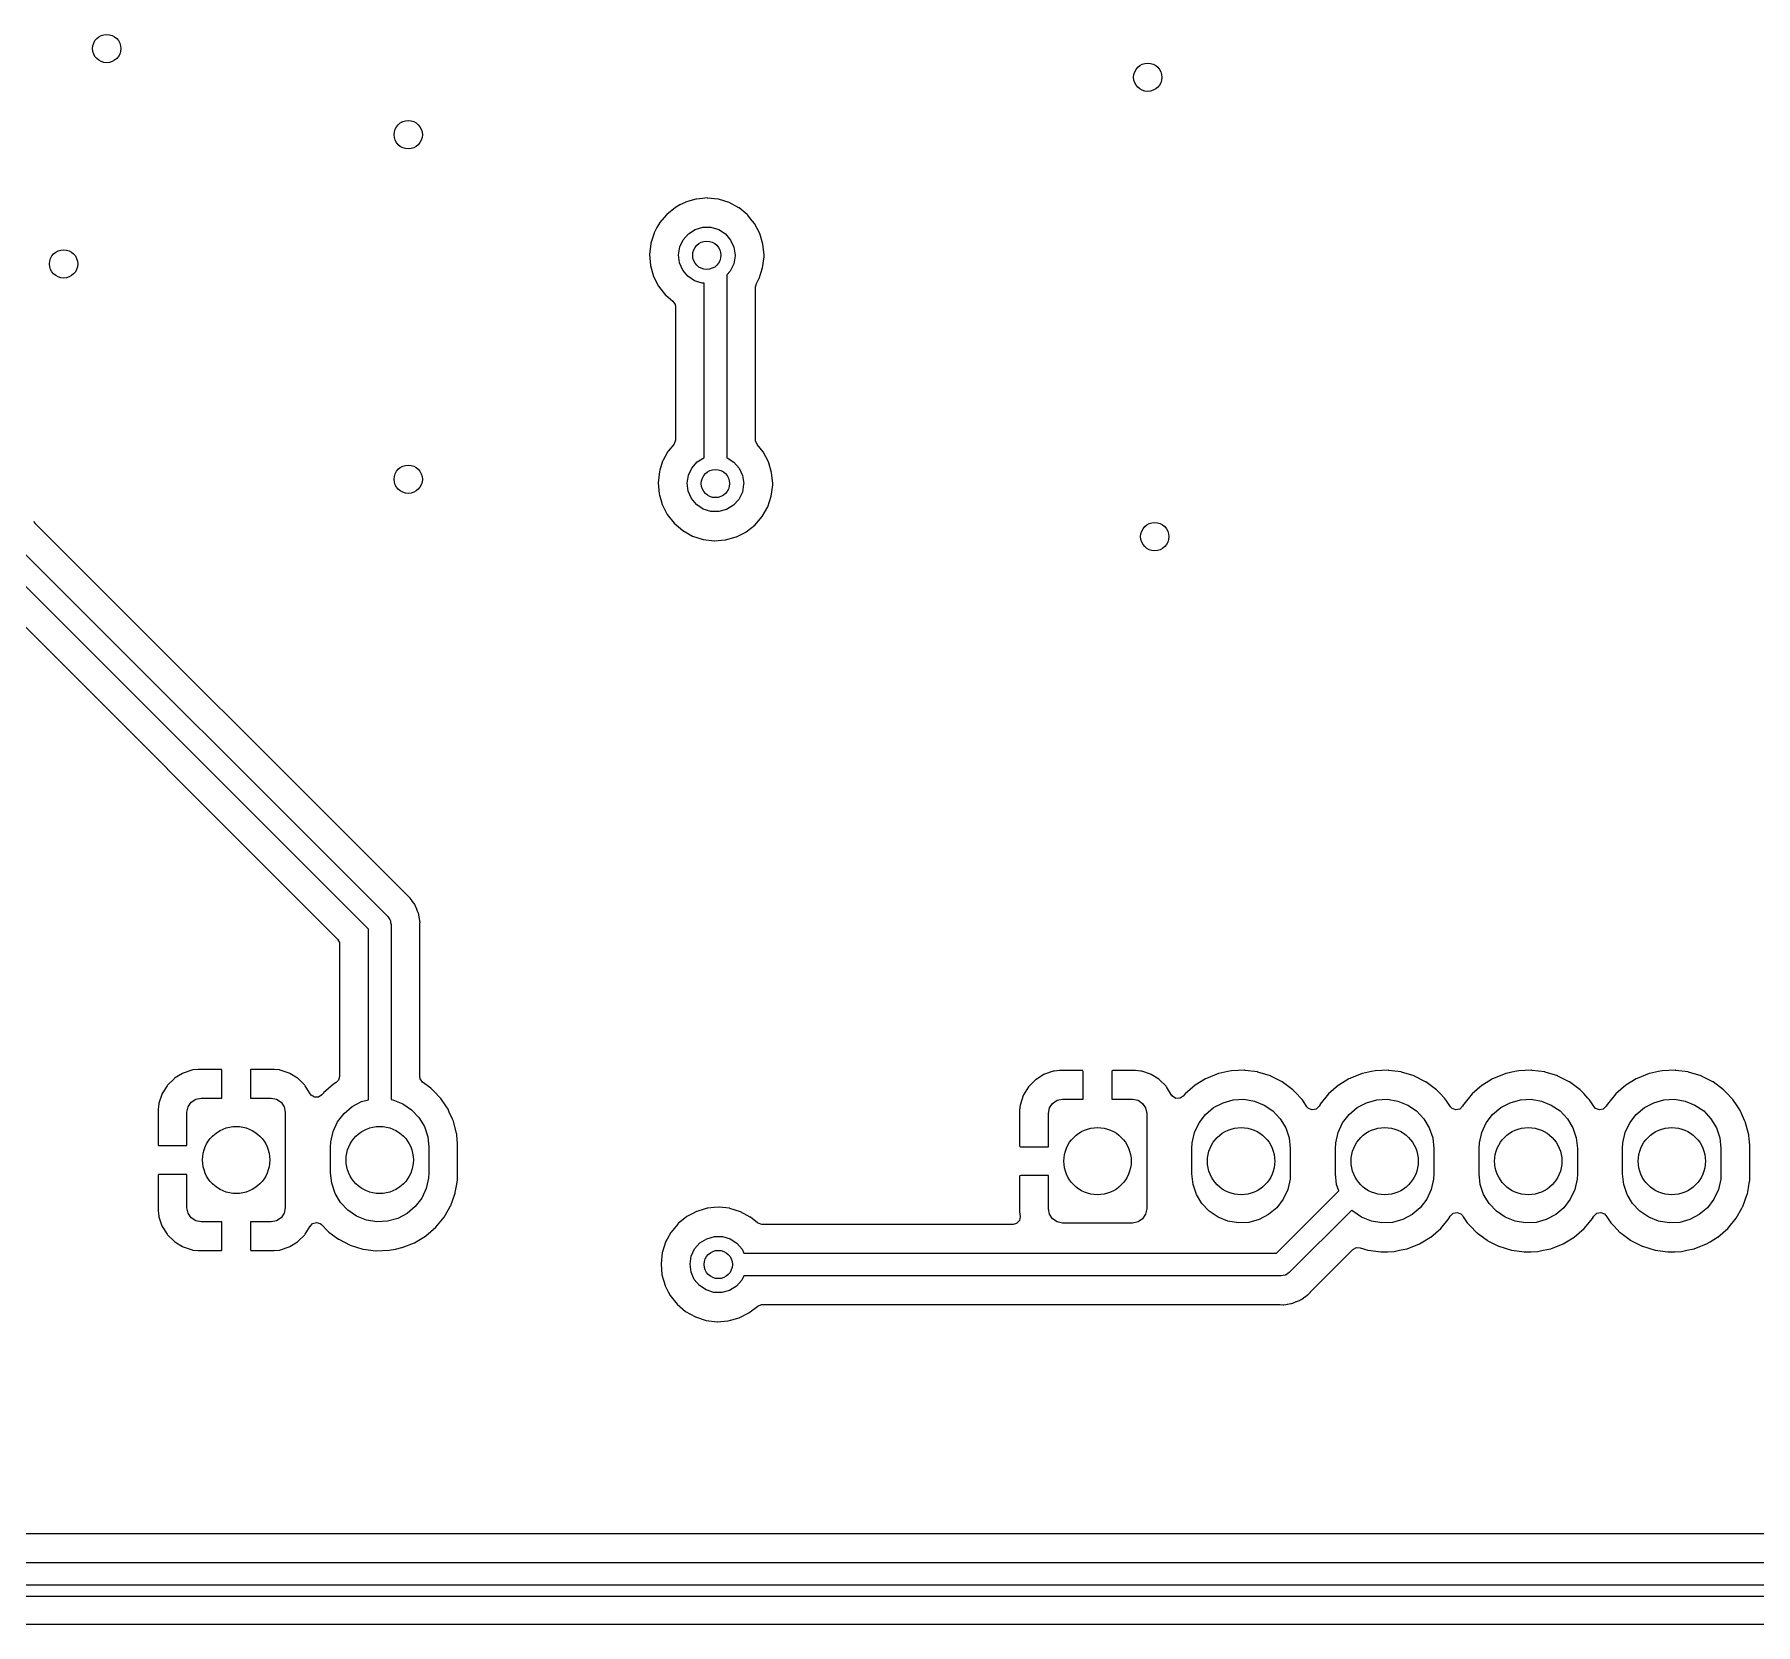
# Model space of a CAD drawing. Extents: x 63 to 234, y -148 to -41.
# Drawn here: x 122.67 to 153.12, y -148.03 to -119.89 of the extents above; entities that cross this region are included whole.
import ezdxf

# ---------------------------------------------------------------- set-up
doc = ezdxf.new("R2010")
doc.units = 0
doc.layers.add('BLACK', color=7, linetype='CONTINUOUS')

msp = doc.modelspace()

# ---------------------------------------------------------------- linework, layer by layer
at = {"layer": 'BLACK', "linetype": 'CONTINUOUS'}
for p, q in [((134.014, -122.952), (133.86, -123.076)), ((134.093, -122.91), (134.014, -122.952)), ((134.184, -122.863), (134.093, -122.91)), ((134.19, -122.86), (134.184, -122.863)), ((134.184, -122.863), (134.184, -122.863)), ((134.268, -122.837), (134.19, -122.86)), ((134.373, -122.806), (134.268, -122.837)), ((134.379, -122.804), (134.373, -122.806)), ((134.373, -122.806), (134.373, -122.806)), ((134.385, -122.804), (134.379, -122.804)), ((134.494, -122.794), (134.385, -122.804)), ((134.385, -122.804), (134.385, -122.804)), ((134.576, -122.786), (134.494, -122.794)), ((134.582, -122.787), (134.576, -122.786)), ((134.767, -122.806), (134.582, -122.787)), ((134.582, -122.787), (134.582, -122.787)), ((134.773, -122.807), (134.767, -122.806)), ((134.767, -122.806), (134.767, -122.806)), ((134.962, -122.865), (134.773, -122.807)), ((135.136, -122.959), (134.962, -122.865)), ((135.141, -122.963), (135.136, -122.959)), ((135.282, -123.08), (135.141, -122.963)), ((135.141, -122.963), (135.141, -122.963)), ((133.687, -123.31), (133.638, -123.4)), ((133.73, -123.232), (133.687, -123.31)), ((133.733, -123.227), (133.73, -123.232)), ((133.73, -123.232), (133.73, -123.232)), ((133.86, -123.076), (133.733, -123.227)), ((134.365, -123.343), (134.501, -123.304)), ((134.501, -123.304), (134.643, -123.305)), ((134.643, -123.305), (134.779, -123.346)), ((135.288, -123.086), (135.282, -123.08)), ((135.292, -123.09), (135.288, -123.086)), ((135.343, -123.153), (135.292, -123.09)), ((135.292, -123.09), (135.292, -123.09)), ((135.413, -123.239), (135.343, -123.153)), ((135.506, -123.413), (135.413, -123.239)), ((133.578, -123.589), (133.556, -123.785)), ((133.58, -123.583), (133.578, -123.589)), ((133.636, -123.406), (133.58, -123.583)), ((133.638, -123.4), (133.636, -123.406)), ((133.636, -123.406), (133.636, -123.406)), ((134.091, -123.653), (134.151, -123.525)), ((134.151, -123.525), (134.245, -123.419)), ((134.245, -123.419), (134.365, -123.343)), ((134.779, -123.346), (134.898, -123.423)), ((134.898, -123.423), (134.99, -123.53)), ((134.99, -123.53), (135.049, -123.659)), ((135.563, -123.603), (135.506, -123.413)), ((135.583, -123.8), (135.563, -123.603)), ((133.556, -123.785), (133.572, -123.983)), ((134.069, -123.793), (134.091, -123.653)), ((134.088, -123.934), (134.069, -123.793)), ((134.145, -124.064), (134.088, -123.934)), ((135.069, -123.812), (135.046, -123.952)), ((135.049, -123.659), (135.069, -123.8)), ((135.069, -123.8), (135.069, -123.812)), ((135.557, -124.024), (135.582, -123.828)), ((135.582, -123.828), (135.583, -123.8)), ((133.572, -123.983), (133.627, -124.173)), ((133.627, -124.173), (133.717, -124.349)), ((134.236, -124.172), (134.145, -124.064)), ((134.354, -124.251), (134.236, -124.172)), ((134.984, -124.079), (134.922, -124.148)), ((134.922, -124.148), (134.922, -127.381)), ((135.046, -123.952), (134.984, -124.079)), ((135.447, -124.297), (135.492, -124.217)), ((135.492, -124.217), (135.495, -124.212)), ((135.495, -124.212), (135.557, -124.024)), ((133.717, -124.349), (133.84, -124.504)), ((133.84, -124.504), (133.845, -124.508)), ((133.845, -124.508), (133.845, -124.508)), ((133.845, -124.508), (133.969, -124.613)), ((134.489, -124.293), (134.354, -124.251)), ((134.522, -124.294), (134.489, -124.293)), ((134.522, -127.381), (134.522, -124.294)), ((135.43, -124.359), (135.447, -124.297)), ((135.43, -127.066), (135.43, -124.359)), ((133.969, -124.613), (134.008, -124.672)), ((134.008, -124.672), (134.013, -124.709)), ((134.013, -124.709), (134.013, -127.068)), ((133.876, -127.283), (133.79, -127.439)), ((133.882, -127.271), (133.876, -127.283)), ((133.885, -127.266), (133.882, -127.271)), ((133.882, -127.271), (133.882, -127.271)), ((133.984, -127.149), (133.885, -127.266)), ((133.993, -127.136), (133.984, -127.149)), ((134.013, -127.068), (133.993, -127.136)), ((135.431, -127.081), (135.43, -127.066)), ((135.458, -127.146), (135.431, -127.081)), ((135.566, -127.277), (135.458, -127.146)), ((135.659, -127.452), (135.566, -127.277)), ((133.788, -127.445), (133.739, -127.601)), ((133.79, -127.439), (133.788, -127.445)), ((133.788, -127.445), (133.788, -127.445)), ((134.243, -127.692), (134.304, -127.564)), ((134.304, -127.564), (134.398, -127.457)), ((134.398, -127.457), (134.517, -127.382)), ((134.517, -127.382), (134.522, -127.381)), ((134.922, -127.381), (134.931, -127.384)), ((134.931, -127.384), (135.05, -127.461)), ((135.05, -127.461), (135.143, -127.569)), ((135.143, -127.569), (135.202, -127.698)), ((135.716, -127.641), (135.659, -127.452)), ((133.73, -127.628), (133.708, -127.824)), ((133.708, -127.824), (133.725, -128.021)), ((133.739, -127.601), (133.73, -127.628)), ((134.222, -127.832), (134.243, -127.692)), ((134.24, -127.973), (134.222, -127.832)), ((135.221, -127.85), (135.198, -127.99)), ((135.202, -127.698), (135.222, -127.838)), ((135.222, -127.838), (135.221, -127.85)), ((135.71, -128.063), (135.735, -127.866)), ((135.735, -127.838), (135.716, -127.641)), ((135.735, -127.866), (135.735, -127.838)), ((133.725, -128.021), (133.731, -128.044)), ((133.731, -128.044), (133.753, -128.12)), ((133.753, -128.12), (133.779, -128.211)), ((134.297, -128.102), (134.24, -127.973)), ((134.388, -128.211), (134.297, -128.102)), ((135.136, -128.118), (135.041, -128.223)), ((135.198, -127.99), (135.136, -128.118)), ((135.647, -128.25), (135.71, -128.063)), ((133.779, -128.211), (133.87, -128.387)), ((133.87, -128.387), (133.993, -128.542)), ((134.506, -128.289), (134.388, -128.211)), ((134.642, -128.332), (134.506, -128.289)), ((134.783, -128.334), (134.642, -128.332)), ((134.92, -128.297), (134.783, -128.334)), ((135.041, -128.223), (134.92, -128.297)), ((135.42, -128.572), (135.55, -128.422)), ((135.55, -128.422), (135.647, -128.25)), ((122.69, -128.545), (122.66, -128.511)), ((122.695, -128.551), (122.69, -128.545)), ((129.266, -135.122), (122.695, -128.551)), ((133.993, -128.542), (134.143, -128.67)), ((134.143, -128.67), (134.316, -128.767)), ((134.316, -128.767), (134.504, -128.828)), ((134.898, -128.836), (135.088, -128.783)), ((135.088, -128.783), (135.094, -128.78)), ((135.094, -128.78), (135.259, -128.697)), ((135.094, -128.78), (135.094, -128.78)), ((135.259, -128.697), (135.265, -128.694)), ((135.259, -128.697), (135.259, -128.697)), ((135.265, -128.694), (135.42, -128.572)), ((122.315, -128.891), (128.924, -135.499)), ((134.504, -128.828), (134.7, -128.851)), ((134.7, -128.851), (134.707, -128.851)), ((134.707, -128.851), (134.891, -128.837)), ((134.707, -128.851), (134.707, -128.851)), ((134.891, -128.837), (134.898, -128.836)), ((134.891, -128.837), (134.891, -128.837)), ((128.582, -135.723), (122.091, -129.232)), ((121.917, -129.777), (128.037, -135.897)), ((129.271, -135.127), (129.266, -135.122)), ((129.317, -135.168), (129.271, -135.127)), ((129.322, -135.174), (129.317, -135.168)), ((129.354, -135.221), (129.322, -135.174)), ((129.322, -135.174), (129.322, -135.174)), ((128.924, -135.499), (128.941, -135.527)), ((129.357, -135.226), (129.354, -135.221)), ((129.392, -135.271), (129.357, -135.226)), ((129.396, -135.277), (129.392, -135.271)), ((129.392, -135.271), (129.392, -135.271)), ((129.399, -135.284), (129.396, -135.277)), ((129.401, -135.286), (129.399, -135.284)), ((129.409, -135.301), (129.401, -135.286)), ((129.41, -135.303), (129.409, -135.301)), ((129.414, -135.309), (129.41, -135.303)), ((129.417, -135.316), (129.414, -135.309)), ((129.437, -135.369), (129.417, -135.316)), ((129.417, -135.316), (129.417, -135.316)), ((129.44, -135.375), (129.437, -135.369)), ((129.465, -135.434), (129.44, -135.375)), ((129.467, -135.441), (129.465, -135.434)), ((129.467, -135.444), (129.467, -135.441)), ((129.472, -135.46), (129.467, -135.444)), ((129.472, -135.463), (129.472, -135.46)), ((129.475, -135.47), (129.472, -135.463)), ((129.476, -135.477), (129.475, -135.47)), ((129.483, -135.533), (129.476, -135.477)), ((128.582, -138.74), (128.582, -135.723)), ((128.941, -135.527), (128.962, -135.553)), ((128.962, -135.553), (128.965, -135.564)), ((128.965, -135.564), (128.971, -135.574)), ((128.971, -135.574), (128.975, -135.607)), ((128.975, -135.607), (128.982, -135.64)), ((128.982, -135.64), (128.982, -138.738)), ((129.484, -135.54), (129.483, -135.533)), ((129.495, -135.603), (129.484, -135.54)), ((129.49, -135.669), (129.491, -135.66)), ((129.49, -138.328), (129.49, -135.669)), ((129.491, -135.66), (129.494, -135.61)), ((129.494, -135.61), (129.495, -135.603)), ((129.494, -135.61), (129.494, -135.61)), ((128.037, -135.897), (128.071, -135.959)), ((128.071, -135.959), (128.073, -135.986)), ((128.073, -135.986), (128.073, -138.329)), ((125.459, -138.217), (125.305, -138.269)), ((125.473, -138.214), (125.459, -138.217)), ((125.568, -138.204), (125.473, -138.214)), ((125.575, -138.204), (125.568, -138.204)), ((125.974, -138.204), (125.575, -138.204)), ((125.982, -138.206), (125.974, -138.204)), ((125.984, -138.207), (125.982, -138.206)), ((125.988, -138.222), (125.984, -138.207)), ((125.988, -138.712), (125.988, -138.222)), ((126.498, -138.21), (126.496, -138.218)), ((126.496, -138.218), (126.496, -138.712)), ((126.499, -138.208), (126.498, -138.21)), ((126.514, -138.204), (126.499, -138.208)), ((126.909, -138.204), (126.514, -138.204)), ((126.916, -138.204), (126.909, -138.204)), ((127.01, -138.214), (126.916, -138.204)), ((127.023, -138.217), (127.01, -138.214)), ((127.178, -138.268), (127.023, -138.217)), ((140.699, -138.237), (140.545, -138.289)), ((140.713, -138.234), (140.699, -138.237)), ((140.808, -138.224), (140.713, -138.234)), ((140.815, -138.224), (140.808, -138.224)), ((141.214, -138.224), (140.815, -138.224)), ((141.222, -138.226), (141.214, -138.224)), ((141.224, -138.227), (141.222, -138.226)), ((141.228, -138.242), (141.224, -138.227)), ((141.228, -138.732), (141.228, -138.242)), ((141.738, -138.23), (141.736, -138.238)), ((141.736, -138.238), (141.736, -138.732)), ((141.739, -138.228), (141.738, -138.23)), ((141.754, -138.224), (141.739, -138.228)), ((142.149, -138.224), (141.754, -138.224)), ((142.156, -138.224), (142.149, -138.224)), ((142.25, -138.234), (142.156, -138.224)), ((142.263, -138.237), (142.25, -138.234)), ((142.418, -138.288), (142.263, -138.237)), ((143.787, -138.243), (143.63, -138.276)), ((143.853, -138.229), (143.787, -138.243)), ((143.97, -138.224), (143.853, -138.229)), ((144.082, -138.22), (143.97, -138.224)), ((144.087, -138.22), (144.082, -138.22)), ((144.082, -138.22), (144.082, -138.22)), ((144.092, -138.221), (144.087, -138.22)), ((144.314, -138.25), (144.092, -138.221)), ((144.092, -138.221), (144.092, -138.221)), ((146.327, -138.243), (146.17, -138.276)), ((146.393, -138.229), (146.327, -138.243)), ((146.51, -138.224), (146.393, -138.229)), ((146.622, -138.22), (146.51, -138.224)), ((146.627, -138.22), (146.622, -138.22)), ((146.622, -138.22), (146.622, -138.22)), ((146.632, -138.221), (146.627, -138.22)), ((146.854, -138.25), (146.632, -138.221)), ((146.632, -138.221), (146.632, -138.221)), ((148.867, -138.243), (148.71, -138.276)), ((148.933, -138.229), (148.867, -138.243)), ((149.05, -138.224), (148.933, -138.229)), ((149.162, -138.22), (149.05, -138.224)), ((149.167, -138.22), (149.162, -138.22)), ((149.162, -138.22), (149.162, -138.22)), ((149.172, -138.221), (149.167, -138.22)), ((149.394, -138.25), (149.172, -138.221)), ((149.172, -138.221), (149.172, -138.221)), ((151.407, -138.243), (151.25, -138.276)), ((151.473, -138.229), (151.407, -138.243)), ((151.59, -138.224), (151.473, -138.229)), ((151.702, -138.22), (151.59, -138.224)), ((151.707, -138.22), (151.702, -138.22)), ((151.702, -138.22), (151.702, -138.22)), ((151.712, -138.221), (151.707, -138.22)), ((151.934, -138.25), (151.712, -138.221)), ((151.712, -138.221), (151.712, -138.221)), ((125.019, -138.495), (124.934, -138.633)), ((125.028, -138.484), (125.019, -138.495)), ((125.143, -138.369), (125.028, -138.484)), ((125.154, -138.36), (125.143, -138.369)), ((125.292, -138.275), (125.154, -138.36)), ((125.305, -138.269), (125.292, -138.275)), ((127.191, -138.274), (127.178, -138.268)), ((127.329, -138.359), (127.191, -138.274)), ((127.34, -138.368), (127.329, -138.359)), ((127.455, -138.483), (127.34, -138.368)), ((127.464, -138.494), (127.455, -138.483)), ((127.553, -138.638), (127.464, -138.494)), ((127.967, -138.464), (127.79, -138.617)), ((128.013, -138.436), (127.967, -138.464)), ((128.053, -138.397), (128.013, -138.436)), ((128.073, -138.329), (128.053, -138.397)), ((129.499, -138.372), (129.49, -138.328)), ((129.541, -138.429), (129.499, -138.372)), ((129.685, -138.536), (129.541, -138.429)), ((129.699, -138.546), (129.685, -138.536)), ((129.748, -138.598), (129.699, -138.546)), ((140.259, -138.515), (140.174, -138.653)), ((140.268, -138.504), (140.259, -138.515)), ((140.383, -138.389), (140.268, -138.504)), ((140.394, -138.38), (140.383, -138.389)), ((140.532, -138.295), (140.394, -138.38)), ((140.545, -138.289), (140.532, -138.295)), ((142.431, -138.294), (142.418, -138.288)), ((142.569, -138.379), (142.431, -138.294)), ((142.58, -138.388), (142.569, -138.379)), ((142.695, -138.503), (142.58, -138.388)), ((142.704, -138.514), (142.695, -138.503)), ((142.793, -138.658), (142.704, -138.514)), ((143.207, -138.484), (143.03, -138.637)), ((143.211, -138.481), (143.207, -138.484)), ((143.39, -138.373), (143.211, -138.481)), ((143.211, -138.481), (143.211, -138.481)), ((143.407, -138.363), (143.39, -138.373)), ((143.624, -138.277), (143.407, -138.363)), ((143.63, -138.276), (143.624, -138.277)), ((143.63, -138.276), (143.63, -138.276)), ((144.319, -138.251), (144.314, -138.25)), ((144.314, -138.25), (144.314, -138.25)), ((144.542, -138.32), (144.319, -138.251)), ((144.547, -138.323), (144.542, -138.32)), ((144.746, -138.424), (144.547, -138.323)), ((144.547, -138.323), (144.547, -138.323)), ((144.751, -138.426), (144.746, -138.424)), ((144.746, -138.424), (144.746, -138.424)), ((144.939, -138.566), (144.751, -138.426)), ((145.747, -138.484), (145.57, -138.637)), ((145.751, -138.481), (145.747, -138.484)), ((145.93, -138.373), (145.751, -138.481)), ((145.751, -138.481), (145.751, -138.481)), ((145.947, -138.363), (145.93, -138.373)), ((146.164, -138.277), (145.947, -138.363)), ((146.17, -138.276), (146.164, -138.277)), ((146.17, -138.276), (146.17, -138.276)), ((146.859, -138.251), (146.854, -138.25)), ((146.854, -138.25), (146.854, -138.25)), ((147.082, -138.32), (146.859, -138.251)), ((147.087, -138.323), (147.082, -138.32)), ((147.286, -138.424), (147.087, -138.323)), ((147.087, -138.323), (147.087, -138.323)), ((147.291, -138.426), (147.286, -138.424)), ((147.286, -138.424), (147.286, -138.424)), ((147.479, -138.566), (147.291, -138.426)), ((148.287, -138.484), (148.11, -138.637)), ((148.291, -138.481), (148.287, -138.484)), ((148.47, -138.373), (148.291, -138.481)), ((148.291, -138.481), (148.291, -138.481)), ((148.487, -138.363), (148.47, -138.373)), ((148.704, -138.277), (148.487, -138.363)), ((148.71, -138.276), (148.704, -138.277)), ((148.71, -138.276), (148.71, -138.276)), ((149.399, -138.251), (149.394, -138.25)), ((149.394, -138.25), (149.394, -138.25)), ((149.623, -138.32), (149.399, -138.251)), ((149.627, -138.323), (149.623, -138.32)), ((149.826, -138.424), (149.627, -138.323)), ((149.627, -138.323), (149.627, -138.323)), ((149.831, -138.426), (149.826, -138.424)), ((149.826, -138.424), (149.826, -138.424)), ((150.019, -138.566), (149.831, -138.426)), ((150.827, -138.484), (150.65, -138.637)), ((150.831, -138.481), (150.827, -138.484)), ((151.01, -138.373), (150.831, -138.481)), ((150.831, -138.481), (150.831, -138.481)), ((151.027, -138.363), (151.01, -138.373)), ((151.244, -138.277), (151.027, -138.363)), ((151.25, -138.276), (151.244, -138.277)), ((151.25, -138.276), (151.25, -138.276)), ((151.939, -138.251), (151.934, -138.25)), ((151.934, -138.25), (151.934, -138.25)), ((152.162, -138.32), (151.939, -138.251)), ((152.167, -138.323), (152.162, -138.32)), ((152.262, -138.371), (152.167, -138.323)), ((152.167, -138.323), (152.167, -138.323)), ((152.366, -138.424), (152.262, -138.371)), ((152.371, -138.426), (152.366, -138.424)), ((152.366, -138.424), (152.366, -138.424)), ((152.559, -138.566), (152.371, -138.426)), ((124.874, -138.814), (124.864, -138.908)), ((124.877, -138.801), (124.874, -138.814)), ((124.928, -138.646), (124.877, -138.801)), ((124.934, -138.633), (124.928, -138.646)), ((125.391, -138.866), (125.445, -138.785)), ((125.445, -138.785), (125.526, -138.731)), ((125.526, -138.731), (125.622, -138.712)), ((125.622, -138.712), (125.988, -138.712)), ((126.496, -138.712), (126.862, -138.712)), ((126.862, -138.712), (126.958, -138.731)), ((126.958, -138.731), (127.039, -138.785)), ((127.039, -138.785), (127.093, -138.866)), ((127.554, -138.638), (127.553, -138.638)), ((127.569, -138.66), (127.554, -138.638)), ((127.63, -138.697), (127.569, -138.66)), ((127.701, -138.695), (127.63, -138.697)), ((127.759, -138.655), (127.701, -138.695)), ((127.787, -138.622), (127.759, -138.655)), ((127.79, -138.617), (127.787, -138.622)), ((128.296, -138.861), (128.462, -138.773)), ((128.462, -138.773), (128.582, -138.74)), ((128.982, -138.738), (129.016, -138.744)), ((129.016, -138.744), (129.19, -138.814)), ((129.19, -138.814), (129.346, -138.919)), ((129.851, -138.706), (129.748, -138.598)), ((129.86, -138.715), (129.851, -138.706)), ((129.863, -138.72), (129.86, -138.715)), ((129.95, -138.848), (129.863, -138.72)), ((129.863, -138.72), (129.863, -138.72)), ((129.991, -138.909), (129.95, -138.848)), ((140.114, -138.834), (140.104, -138.928)), ((140.117, -138.821), (140.114, -138.834)), ((140.168, -138.666), (140.117, -138.821)), ((140.174, -138.653), (140.168, -138.666)), ((140.631, -138.886), (140.685, -138.805)), ((140.685, -138.805), (140.766, -138.751)), ((140.766, -138.751), (140.862, -138.732)), ((140.862, -138.732), (141.228, -138.732)), ((141.736, -138.732), (142.102, -138.732)), ((142.102, -138.732), (142.198, -138.751)), ((142.198, -138.751), (142.279, -138.805)), ((142.279, -138.805), (142.333, -138.886)), ((142.794, -138.658), (142.793, -138.658)), ((142.809, -138.68), (142.794, -138.658)), ((142.87, -138.717), (142.809, -138.68)), ((142.941, -138.715), (142.87, -138.717)), ((142.999, -138.675), (142.941, -138.715)), ((143.027, -138.642), (142.999, -138.675)), ((143.03, -138.637), (143.027, -138.642)), ((143.536, -138.881), (143.702, -138.793)), ((143.702, -138.793), (143.883, -138.743)), ((143.883, -138.743), (144.071, -138.733)), ((144.071, -138.733), (144.256, -138.764)), ((144.256, -138.764), (144.43, -138.834)), ((144.43, -138.834), (144.586, -138.939)), ((145.003, -138.633), (144.939, -138.566)), ((145.079, -138.713), (145.003, -138.633)), ((145.1, -138.735), (145.079, -138.713)), ((145.117, -138.76), (145.1, -138.735)), ((145.187, -138.864), (145.117, -138.76)), ((145.401, -138.856), (145.35, -138.905)), ((145.419, -138.823), (145.401, -138.856)), ((145.422, -138.818), (145.419, -138.823)), ((145.419, -138.823), (145.419, -138.823)), ((145.57, -138.637), (145.422, -138.818)), ((146.076, -138.881), (146.242, -138.793)), ((146.242, -138.793), (146.423, -138.743)), ((146.423, -138.743), (146.611, -138.733)), ((146.611, -138.733), (146.796, -138.764)), ((146.796, -138.764), (146.97, -138.834)), ((146.97, -138.834), (147.126, -138.939)), ((147.543, -138.633), (147.479, -138.566)), ((147.619, -138.713), (147.543, -138.633)), ((147.64, -138.735), (147.619, -138.713)), ((147.657, -138.76), (147.64, -138.735)), ((147.727, -138.864), (147.657, -138.76)), ((147.941, -138.856), (147.89, -138.905)), ((147.959, -138.823), (147.941, -138.856)), ((147.962, -138.818), (147.959, -138.823)), ((147.959, -138.823), (147.959, -138.823)), ((148.11, -138.637), (147.962, -138.818)), ((148.616, -138.881), (148.782, -138.793)), ((148.782, -138.793), (148.963, -138.743)), ((148.963, -138.743), (149.151, -138.733)), ((149.151, -138.733), (149.336, -138.764)), ((149.336, -138.764), (149.51, -138.834)), ((149.51, -138.834), (149.666, -138.939)), ((150.083, -138.633), (150.019, -138.566)), ((150.159, -138.713), (150.083, -138.633)), ((150.18, -138.735), (150.159, -138.713)), ((150.197, -138.76), (150.18, -138.735)), ((150.267, -138.864), (150.197, -138.76)), ((150.481, -138.856), (150.43, -138.905)), ((150.499, -138.823), (150.481, -138.856)), ((150.502, -138.818), (150.499, -138.823)), ((150.499, -138.823), (150.499, -138.823)), ((150.65, -138.637), (150.502, -138.818)), ((151.156, -138.881), (151.322, -138.793)), ((151.322, -138.793), (151.503, -138.743)), ((151.503, -138.743), (151.691, -138.733)), ((151.691, -138.733), (151.876, -138.764)), ((151.876, -138.764), (152.05, -138.834)), ((152.05, -138.834), (152.206, -138.939)), ((152.623, -138.633), (152.559, -138.566)), ((152.699, -138.713), (152.623, -138.633)), ((152.72, -138.735), (152.699, -138.713)), ((152.796, -138.848), (152.72, -138.735)), ((152.844, -138.919), (152.796, -138.848)), ((124.864, -138.908), (124.864, -138.915)), ((124.864, -138.915), (124.864, -139.535)), ((125.372, -138.962), (125.391, -138.866)), ((125.372, -139.553), (125.372, -138.962)), ((127.093, -138.866), (127.112, -138.962)), ((127.112, -138.962), (127.112, -140.652)), ((127.958, -139.302), (128.038, -139.131)), ((128.038, -139.131), (128.152, -138.982)), ((128.152, -138.982), (128.296, -138.861)), ((129.346, -138.919), (129.475, -139.056)), ((129.475, -139.056), (129.572, -139.217)), ((130.013, -138.958), (129.991, -138.909)), ((130.071, -139.087), (130.013, -138.958)), ((130.087, -139.122), (130.071, -139.087)), ((130.088, -139.128), (130.087, -139.122)), ((130.141, -139.331), (130.088, -139.128)), ((130.088, -139.128), (130.088, -139.128)), ((140.104, -138.928), (140.104, -138.935)), ((140.104, -138.935), (140.104, -139.555)), ((140.612, -138.982), (140.631, -138.886)), ((140.612, -139.573), (140.612, -138.982)), ((142.333, -138.886), (142.352, -138.982)), ((142.352, -138.982), (142.352, -140.672)), ((143.198, -139.322), (143.278, -139.151)), ((143.278, -139.151), (143.392, -139.002)), ((143.392, -139.002), (143.536, -138.881)), ((144.586, -138.939), (144.715, -139.076)), ((144.715, -139.076), (144.812, -139.237)), ((145.214, -138.893), (145.187, -138.864)), ((145.28, -138.919), (145.214, -138.893)), ((145.35, -138.905), (145.28, -138.919)), ((145.738, -139.322), (145.818, -139.151)), ((145.818, -139.151), (145.932, -139.002)), ((145.932, -139.002), (146.076, -138.881)), ((147.126, -138.939), (147.255, -139.076)), ((147.255, -139.076), (147.352, -139.237)), ((147.754, -138.893), (147.727, -138.864)), ((147.82, -138.919), (147.754, -138.893)), ((147.89, -138.905), (147.82, -138.919)), ((148.278, -139.322), (148.358, -139.151)), ((148.358, -139.151), (148.472, -139.002)), ((148.472, -139.002), (148.616, -138.881)), ((149.666, -138.939), (149.795, -139.076)), ((149.795, -139.076), (149.892, -139.237)), ((150.294, -138.893), (150.267, -138.864)), ((150.36, -138.919), (150.294, -138.893)), ((150.43, -138.905), (150.36, -138.919)), ((150.818, -139.322), (150.898, -139.151)), ((150.898, -139.151), (151.012, -139.002)), ((151.012, -139.002), (151.156, -138.881)), ((152.206, -138.939), (152.335, -139.076)), ((152.335, -139.076), (152.432, -139.237)), ((152.851, -138.929), (152.844, -138.919)), ((152.853, -138.934), (152.851, -138.929)), ((152.936, -139.118), (152.853, -138.934)), ((152.947, -139.142), (152.936, -139.118)), ((152.948, -139.148), (152.947, -139.142)), ((153.004, -139.364), (152.948, -139.148)), ((152.948, -139.148), (152.948, -139.148)), ((127.917, -139.485), (127.958, -139.302)), ((129.572, -139.217), (129.632, -139.395)), ((129.632, -139.395), (129.652, -139.582)), ((130.146, -139.349), (130.141, -139.331)), ((130.146, -139.354), (130.146, -139.349)), ((130.147, -139.369), (130.146, -139.354)), ((130.146, -139.354), (130.146, -139.354)), ((130.16, -139.523), (130.147, -139.369)), ((143.157, -139.505), (143.198, -139.322)), ((144.812, -139.237), (144.872, -139.415)), ((144.872, -139.415), (144.892, -139.602)), ((145.697, -139.505), (145.738, -139.322)), ((147.352, -139.237), (147.412, -139.415)), ((147.412, -139.415), (147.432, -139.602)), ((148.237, -139.505), (148.278, -139.322)), ((149.892, -139.237), (149.952, -139.415)), ((149.952, -139.415), (149.972, -139.602)), ((150.777, -139.505), (150.818, -139.322)), ((152.432, -139.237), (152.492, -139.415)), ((152.492, -139.415), (152.512, -139.602)), ((153.006, -139.369), (153.004, -139.364)), ((153.006, -139.374), (153.006, -139.369)), ((153.011, -139.433), (153.006, -139.374)), ((153.006, -139.374), (153.006, -139.374)), ((153.02, -139.543), (153.011, -139.433)), ((124.864, -139.535), (124.868, -139.55)), ((124.868, -139.55), (124.87, -139.551)), ((124.87, -139.551), (124.878, -139.553)), ((124.878, -139.553), (125.372, -139.553)), ((127.912, -139.582), (127.917, -139.485)), ((127.912, -140.032), (127.912, -139.582)), ((129.652, -139.582), (129.652, -140.032)), ((130.16, -140.138), (130.16, -139.523)), ((140.104, -139.555), (140.108, -139.57)), ((140.108, -139.57), (140.11, -139.571)), ((140.11, -139.571), (140.118, -139.573)), ((140.118, -139.573), (140.612, -139.573)), ((143.152, -139.602), (143.157, -139.505)), ((143.152, -140.052), (143.152, -139.602)), ((144.892, -139.602), (144.892, -140.052)), ((145.692, -139.602), (145.697, -139.505)), ((145.692, -140.052), (145.692, -139.602)), ((147.432, -139.602), (147.432, -140.052)), ((148.232, -139.602), (148.237, -139.505)), ((148.232, -140.052), (148.232, -139.602)), ((149.972, -139.602), (149.972, -140.052)), ((150.772, -139.602), (150.777, -139.505)), ((150.772, -140.052), (150.772, -139.602)), ((152.512, -139.602), (152.512, -140.052)), ((153.02, -140.158), (153.02, -139.543)), ((124.866, -140.067), (124.864, -140.075)), ((124.867, -140.065), (124.866, -140.067)), ((124.882, -140.061), (124.867, -140.065)), ((125.372, -140.061), (124.882, -140.061)), ((125.372, -140.652), (125.372, -140.061)), ((127.932, -140.219), (127.912, -140.032)), ((129.652, -140.032), (129.647, -140.129)), ((143.172, -140.239), (143.152, -140.052)), ((144.892, -140.052), (144.887, -140.149)), ((145.712, -140.239), (145.692, -140.052)), ((147.432, -140.052), (147.427, -140.149)), ((148.252, -140.239), (148.232, -140.052)), ((149.972, -140.052), (149.967, -140.149)), ((150.792, -140.239), (150.772, -140.052)), ((152.512, -140.052), (152.507, -140.149)), ((124.864, -140.075), (124.864, -140.699)), ((127.992, -140.397), (127.932, -140.219)), ((129.606, -140.312), (129.526, -140.483)), ((129.647, -140.129), (129.606, -140.312)), ((130.119, -140.384), (130.141, -140.265)), ((130.141, -140.265), (130.159, -140.162)), ((130.159, -140.162), (130.16, -140.138)), ((140.106, -140.087), (140.104, -140.095)), ((140.104, -140.095), (140.104, -140.719)), ((140.107, -140.085), (140.106, -140.087)), ((140.122, -140.081), (140.107, -140.085)), ((140.612, -140.081), (140.122, -140.081)), ((140.612, -140.672), (140.612, -140.081)), ((143.232, -140.417), (143.172, -140.239)), ((144.65, -141.456), (145.751, -140.355)), ((144.846, -140.332), (144.766, -140.503)), ((144.887, -140.149), (144.846, -140.332)), ((145.751, -140.355), (145.712, -140.239)), ((147.386, -140.332), (147.306, -140.503)), ((147.427, -140.149), (147.386, -140.332)), ((148.312, -140.417), (148.252, -140.239)), ((149.926, -140.332), (149.846, -140.503)), ((149.967, -140.149), (149.926, -140.332)), ((150.852, -140.417), (150.792, -140.239)), ((152.466, -140.332), (152.386, -140.503)), ((152.507, -140.149), (152.466, -140.332)), ((152.979, -140.407), (152.998, -140.298)), ((152.998, -140.298), (153.019, -140.182)), ((153.019, -140.182), (153.02, -140.175)), ((153.02, -140.159), (153.02, -140.158)), ((153.02, -140.175), (153.02, -140.159)), ((153.02, -140.159), (153.02, -140.159)), ((125.391, -140.748), (125.372, -140.652)), ((127.112, -140.652), (127.093, -140.748)), ((128.089, -140.558), (127.992, -140.397)), ((128.218, -140.695), (128.089, -140.558)), ((129.412, -140.632), (129.268, -140.753)), ((129.526, -140.483), (129.412, -140.632)), ((129.922, -140.816), (129.999, -140.681)), ((129.999, -140.681), (130.035, -140.617)), ((130.035, -140.617), (130.038, -140.612)), ((130.035, -140.617), (130.035, -140.617)), ((130.038, -140.612), (130.118, -140.392)), ((130.118, -140.392), (130.119, -140.384)), ((134.524, -140.677), (134.393, -140.716)), ((134.577, -140.662), (134.524, -140.677)), ((134.583, -140.66), (134.577, -140.662)), ((134.577, -140.662), (134.577, -140.662)), ((134.589, -140.66), (134.583, -140.66)), ((134.697, -140.65), (134.589, -140.66)), ((134.589, -140.66), (134.589, -140.66)), ((134.779, -140.642), (134.697, -140.65)), ((134.786, -140.643), (134.779, -140.642)), ((134.97, -140.662), (134.786, -140.643)), ((134.786, -140.643), (134.786, -140.643)), ((134.976, -140.663), (134.97, -140.662)), ((134.97, -140.662), (134.97, -140.662)), ((135.165, -140.722), (134.976, -140.663)), ((140.631, -140.768), (140.612, -140.672)), ((142.352, -140.672), (142.333, -140.768)), ((143.329, -140.578), (143.232, -140.417)), ((143.458, -140.715), (143.329, -140.578)), ((144.652, -140.652), (144.508, -140.773)), ((144.766, -140.503), (144.652, -140.652)), ((147.192, -140.652), (147.048, -140.773)), ((147.306, -140.503), (147.192, -140.652)), ((148.409, -140.578), (148.312, -140.417)), ((148.538, -140.715), (148.409, -140.578)), ((149.732, -140.652), (149.588, -140.773)), ((149.846, -140.503), (149.732, -140.652)), ((150.949, -140.578), (150.852, -140.417)), ((151.078, -140.715), (150.949, -140.578)), ((152.272, -140.652), (152.128, -140.773)), ((152.386, -140.503), (152.272, -140.652)), ((152.782, -140.836), (152.881, -140.662)), ((152.881, -140.662), (152.895, -140.637)), ((152.895, -140.637), (152.898, -140.632)), ((152.895, -140.637), (152.895, -140.637)), ((152.898, -140.632), (152.978, -140.412)), ((152.978, -140.412), (152.979, -140.407)), ((124.864, -140.699), (124.864, -140.706)), ((124.864, -140.706), (124.874, -140.801)), ((124.874, -140.801), (124.877, -140.815)), ((124.877, -140.815), (124.929, -140.969)), ((124.929, -140.969), (124.935, -140.982)), ((124.935, -140.982), (125.02, -141.12)), ((125.445, -140.829), (125.391, -140.748)), ((125.526, -140.883), (125.445, -140.829)), ((125.622, -140.902), (125.526, -140.883)), ((125.988, -140.902), (125.622, -140.902)), ((125.988, -141.396), (125.988, -140.902)), ((126.862, -140.902), (126.496, -140.902)), ((126.496, -140.902), (126.496, -141.392)), ((126.958, -140.883), (126.862, -140.902)), ((127.039, -140.829), (126.958, -140.883)), ((127.093, -140.748), (127.039, -140.829)), ((127.465, -141.119), (127.554, -140.975)), ((127.554, -140.975), (127.556, -140.976)), ((127.556, -140.976), (127.595, -140.931)), ((127.595, -140.931), (127.663, -140.912)), ((127.663, -140.912), (127.731, -140.932)), ((127.731, -140.932), (127.753, -140.951)), ((127.753, -140.951), (127.865, -141.068)), ((128.374, -140.8), (128.218, -140.695)), ((128.548, -140.87), (128.374, -140.8)), ((128.733, -140.901), (128.548, -140.87)), ((128.921, -140.891), (128.733, -140.901)), ((129.102, -140.841), (128.921, -140.891)), ((129.268, -140.753), (129.102, -140.841)), ((129.774, -140.997), (129.922, -140.816)), ((134.056, -140.94), (133.936, -141.083)), ((134.059, -140.936), (134.056, -140.94)), ((134.063, -140.932), (134.059, -140.936)), ((134.218, -140.808), (134.063, -140.932)), ((134.307, -140.761), (134.218, -140.808)), ((134.387, -140.719), (134.307, -140.761)), ((134.393, -140.716), (134.387, -140.719)), ((134.387, -140.719), (134.387, -140.719)), ((135.339, -140.816), (135.165, -140.722)), ((135.344, -140.82), (135.339, -140.816)), ((135.463, -140.918), (135.344, -140.82)), ((135.344, -140.82), (135.344, -140.82)), ((135.475, -140.927), (135.463, -140.918)), ((135.544, -140.947), (135.475, -140.927)), ((139.988, -140.947), (135.544, -140.947)), ((140.051, -140.93), (139.988, -140.947)), ((140.1, -140.878), (140.051, -140.93)), ((140.113, -140.808), (140.1, -140.878)), ((140.104, -140.719), (140.104, -140.726)), ((140.104, -140.726), (140.113, -140.808)), ((140.685, -140.849), (140.631, -140.768)), ((140.766, -140.903), (140.685, -140.849)), ((140.862, -140.922), (140.766, -140.903)), ((142.102, -140.922), (140.862, -140.922)), ((142.198, -140.903), (142.102, -140.922)), ((142.279, -140.849), (142.198, -140.903)), ((142.333, -140.768), (142.279, -140.849)), ((143.614, -140.82), (143.458, -140.715)), ((143.788, -140.89), (143.614, -140.82)), ((143.973, -140.921), (143.788, -140.89)), ((144.161, -140.911), (143.973, -140.921)), ((144.342, -140.861), (144.161, -140.911)), ((144.508, -140.773), (144.342, -140.861)), ((145.978, -140.694), (144.874, -141.797)), ((145.998, -140.715), (145.978, -140.694)), ((146.154, -140.82), (145.998, -140.715)), ((146.328, -140.89), (146.154, -140.82)), ((146.513, -140.921), (146.328, -140.89)), ((146.701, -140.911), (146.513, -140.921)), ((146.882, -140.861), (146.701, -140.911)), ((147.048, -140.773), (146.882, -140.861)), ((147.554, -141.017), (147.702, -140.836)), ((147.702, -140.836), (147.705, -140.831)), ((147.705, -140.831), (147.723, -140.798)), ((147.705, -140.831), (147.705, -140.831)), ((147.723, -140.798), (147.774, -140.749)), ((147.774, -140.749), (147.844, -140.735)), ((147.844, -140.735), (147.91, -140.761)), ((147.91, -140.761), (147.937, -140.79)), ((147.937, -140.79), (147.952, -140.813)), ((147.952, -140.813), (148.024, -140.919)), ((148.024, -140.919), (148.027, -140.923)), ((148.027, -140.923), (148.027, -140.923)), ((148.027, -140.923), (148.081, -140.979)), ((148.081, -140.979), (148.185, -141.088)), ((148.694, -140.82), (148.538, -140.715)), ((148.868, -140.89), (148.694, -140.82)), ((149.053, -140.921), (148.868, -140.89)), ((149.241, -140.911), (149.053, -140.921)), ((149.422, -140.861), (149.241, -140.911)), ((149.588, -140.773), (149.422, -140.861)), ((150.094, -141.017), (150.242, -140.836)), ((150.242, -140.836), (150.245, -140.831)), ((150.245, -140.831), (150.263, -140.798)), ((150.245, -140.831), (150.245, -140.831)), ((150.263, -140.798), (150.314, -140.749)), ((150.314, -140.749), (150.384, -140.735)), ((150.384, -140.735), (150.45, -140.761)), ((150.45, -140.761), (150.477, -140.79)), ((150.477, -140.79), (150.492, -140.813)), ((150.492, -140.813), (150.564, -140.919)), ((150.564, -140.919), (150.567, -140.923)), ((150.567, -140.923), (150.567, -140.923)), ((150.567, -140.923), (150.621, -140.979)), ((150.621, -140.979), (150.725, -141.088)), ((151.234, -140.82), (151.078, -140.715)), ((151.408, -140.89), (151.234, -140.82)), ((151.593, -140.921), (151.408, -140.89)), ((151.781, -140.911), (151.593, -140.921)), ((151.962, -140.861), (151.781, -140.911)), ((152.128, -140.773), (151.962, -140.861)), ((152.634, -141.017), (152.782, -140.836)), ((125.02, -141.12), (125.029, -141.131)), ((125.029, -141.131), (125.144, -141.246)), ((125.144, -141.246), (125.155, -141.255)), ((125.155, -141.255), (125.293, -141.34)), ((127.192, -141.339), (127.33, -141.254)), ((127.33, -141.254), (127.341, -141.245)), ((127.341, -141.245), (127.456, -141.13)), ((127.456, -141.13), (127.465, -141.119)), ((127.865, -141.068), (127.87, -141.071)), ((127.87, -141.071), (127.884, -141.082)), ((127.884, -141.082), (128.053, -141.208)), ((128.053, -141.208), (128.058, -141.21)), ((128.058, -141.21), (128.058, -141.21)), ((128.058, -141.21), (128.16, -141.262)), ((128.16, -141.262), (128.261, -141.314)), ((129.18, -141.357), (129.397, -141.271)), ((129.397, -141.271), (129.474, -141.225)), ((129.474, -141.225), (129.593, -141.153)), ((129.593, -141.153), (129.597, -141.15)), ((129.593, -141.153), (129.593, -141.153)), ((129.597, -141.15), (129.774, -140.997)), ((133.839, -141.262), (133.785, -141.434)), ((133.841, -141.257), (133.839, -141.262)), ((133.839, -141.262), (133.839, -141.262)), ((133.866, -141.21), (133.841, -141.257)), ((133.933, -141.089), (133.866, -141.21)), ((133.936, -141.083), (133.933, -141.089)), ((133.933, -141.089), (133.933, -141.089)), ((134.354, -141.381), (134.448, -141.275)), ((134.448, -141.275), (134.568, -141.199)), ((134.568, -141.199), (134.705, -141.16)), ((134.705, -141.16), (134.846, -141.161)), ((134.846, -141.161), (134.982, -141.202)), ((134.982, -141.202), (135.101, -141.279)), ((135.101, -141.279), (135.194, -141.386)), ((146.96, -141.377), (147.177, -141.291)), ((147.177, -141.291), (147.239, -141.254)), ((147.239, -141.254), (147.373, -141.173)), ((147.373, -141.173), (147.377, -141.17)), ((147.373, -141.173), (147.373, -141.173)), ((147.377, -141.17), (147.554, -141.017)), ((148.185, -141.088), (148.19, -141.091)), ((148.19, -141.091), (148.205, -141.103)), ((148.205, -141.103), (148.373, -141.228)), ((148.373, -141.228), (148.378, -141.23)), ((148.378, -141.23), (148.378, -141.23)), ((148.378, -141.23), (148.577, -141.331)), ((149.5, -141.377), (149.717, -141.291)), ((149.717, -141.291), (149.779, -141.254)), ((149.779, -141.254), (149.913, -141.173)), ((149.913, -141.173), (149.917, -141.17)), ((149.913, -141.173), (149.913, -141.173)), ((149.917, -141.17), (150.094, -141.017)), ((150.725, -141.088), (150.73, -141.091)), ((150.73, -141.091), (150.745, -141.103)), ((150.745, -141.103), (150.913, -141.228)), ((150.913, -141.228), (150.918, -141.23)), ((150.918, -141.23), (150.918, -141.23)), ((150.918, -141.23), (151.117, -141.331)), ((152.04, -141.377), (152.257, -141.291)), ((152.257, -141.291), (152.319, -141.254)), ((152.319, -141.254), (152.453, -141.173)), ((152.453, -141.173), (152.457, -141.17)), ((152.453, -141.173), (152.453, -141.173)), ((152.457, -141.17), (152.634, -141.017)), ((125.293, -141.34), (125.306, -141.346)), ((125.306, -141.346), (125.461, -141.397)), ((125.461, -141.397), (125.474, -141.4)), ((125.474, -141.4), (125.568, -141.41)), ((125.568, -141.41), (125.575, -141.41)), ((125.575, -141.41), (125.97, -141.41)), ((125.97, -141.41), (125.985, -141.406)), ((125.985, -141.406), (125.986, -141.404)), ((125.986, -141.404), (125.988, -141.396)), ((126.496, -141.392), (126.5, -141.407)), ((126.5, -141.407), (126.502, -141.408)), ((126.502, -141.408), (126.51, -141.41)), ((126.51, -141.41), (126.909, -141.41)), ((126.909, -141.41), (126.916, -141.41)), ((126.916, -141.41), (127.011, -141.4)), ((127.011, -141.4), (127.025, -141.397)), ((127.025, -141.397), (127.179, -141.345)), ((127.179, -141.345), (127.192, -141.339)), ((128.261, -141.314), (128.485, -141.383)), ((128.485, -141.383), (128.49, -141.384)), ((128.49, -141.384), (128.49, -141.384)), ((128.49, -141.384), (128.712, -141.413)), ((128.712, -141.413), (128.712, -141.413)), ((128.712, -141.413), (128.717, -141.414)), ((128.717, -141.414), (128.722, -141.414)), ((128.722, -141.414), (128.834, -141.41)), ((128.722, -141.414), (128.722, -141.414)), ((128.834, -141.41), (128.951, -141.405)), ((128.951, -141.405), (129.063, -141.382)), ((129.063, -141.382), (129.174, -141.358)), ((129.174, -141.358), (129.18, -141.357)), ((129.174, -141.358), (129.174, -141.358)), ((133.781, -141.445), (133.759, -141.642)), ((133.785, -141.434), (133.781, -141.445)), ((134.272, -141.65), (134.294, -141.51)), ((134.294, -141.51), (134.354, -141.381)), ((135.194, -141.386), (135.225, -141.456)), ((135.225, -141.456), (144.65, -141.456)), ((145.252, -142.139), (146, -141.391)), ((146, -141.391), (146.062, -141.357)), ((146.062, -141.357), (146.126, -141.36)), ((146.126, -141.36), (146.265, -141.403)), ((146.265, -141.403), (146.27, -141.404)), ((146.27, -141.404), (146.27, -141.404)), ((146.27, -141.404), (146.492, -141.433)), ((146.492, -141.433), (146.492, -141.433)), ((146.492, -141.433), (146.497, -141.434)), ((146.497, -141.434), (146.502, -141.434)), ((146.502, -141.434), (146.614, -141.43)), ((146.502, -141.434), (146.502, -141.434)), ((146.614, -141.43), (146.731, -141.425)), ((146.731, -141.425), (146.825, -141.405)), ((146.825, -141.405), (146.954, -141.378)), ((146.954, -141.378), (146.96, -141.377)), ((146.954, -141.378), (146.954, -141.378)), ((148.577, -141.331), (148.582, -141.334)), ((148.582, -141.334), (148.805, -141.403)), ((148.805, -141.403), (148.81, -141.404)), ((148.81, -141.404), (148.81, -141.404)), ((148.81, -141.404), (149.032, -141.433)), ((149.032, -141.433), (149.032, -141.433)), ((149.032, -141.433), (149.037, -141.434)), ((149.037, -141.434), (149.042, -141.434)), ((149.042, -141.434), (149.154, -141.43)), ((149.042, -141.434), (149.042, -141.434)), ((149.154, -141.43), (149.271, -141.425)), ((149.271, -141.425), (149.365, -141.405)), ((149.365, -141.405), (149.494, -141.378)), ((149.494, -141.378), (149.5, -141.377)), ((149.494, -141.378), (149.494, -141.378)), ((151.117, -141.331), (151.121, -141.334)), ((151.121, -141.334), (151.345, -141.403)), ((151.345, -141.403), (151.35, -141.404)), ((151.35, -141.404), (151.35, -141.404)), ((151.35, -141.404), (151.572, -141.433)), ((151.572, -141.433), (151.572, -141.433)), ((151.572, -141.433), (151.577, -141.434)), ((151.577, -141.434), (151.582, -141.434)), ((151.582, -141.434), (151.694, -141.43)), ((151.582, -141.434), (151.582, -141.434)), ((151.694, -141.43), (151.811, -141.425)), ((151.811, -141.425), (151.905, -141.405)), ((151.905, -141.405), (152.034, -141.378)), ((152.034, -141.378), (152.04, -141.377)), ((152.034, -141.378), (152.034, -141.378)), ((133.759, -141.642), (133.776, -141.839)), ((133.776, -141.839), (133.83, -142.029)), ((134.291, -141.79), (134.272, -141.65)), ((134.348, -141.92), (134.291, -141.79)), ((135.225, -141.856), (135.187, -141.935)), ((144.733, -141.856), (135.225, -141.856)), ((144.766, -141.848), (144.733, -141.856)), ((144.799, -141.845), (144.766, -141.848)), ((144.809, -141.839), (144.799, -141.845)), ((144.82, -141.836), (144.809, -141.839)), ((144.846, -141.815), (144.82, -141.836)), ((144.874, -141.797), (144.846, -141.815)), ((133.83, -142.029), (133.833, -142.034)), ((133.833, -142.034), (133.888, -142.142)), ((133.888, -142.142), (133.921, -142.205)), ((133.921, -142.205), (134.043, -142.36)), ((134.439, -142.029), (134.348, -141.92)), ((134.557, -142.107), (134.439, -142.029)), ((134.692, -142.149), (134.557, -142.107)), ((134.834, -142.152), (134.692, -142.149)), ((134.971, -142.115), (134.834, -142.152)), ((135.092, -142.04), (134.971, -142.115)), ((135.187, -141.935), (135.092, -142.04)), ((145.153, -142.227), (145.199, -142.195)), ((145.199, -142.195), (145.205, -142.191)), ((145.199, -142.195), (145.199, -142.195)), ((145.205, -142.191), (145.247, -142.145)), ((145.247, -142.145), (145.252, -142.139)), ((134.043, -142.36), (134.194, -142.488)), ((134.194, -142.488), (134.367, -142.584)), ((135.315, -142.511), (135.47, -142.391)), ((135.47, -142.391), (135.536, -142.365)), ((135.536, -142.365), (135.547, -142.364)), ((135.547, -142.364), (144.704, -142.364)), ((144.704, -142.364), (144.713, -142.365)), ((144.713, -142.365), (144.763, -142.368)), ((144.763, -142.368), (144.763, -142.368)), ((144.763, -142.368), (144.771, -142.369)), ((144.771, -142.369), (144.778, -142.367)), ((144.778, -142.367), (144.812, -142.361)), ((144.778, -142.367), (144.778, -142.367)), ((144.812, -142.361), (144.834, -142.358)), ((144.834, -142.358), (144.84, -142.357)), ((144.84, -142.357), (144.903, -142.349)), ((144.903, -142.349), (144.911, -142.346)), ((144.911, -142.346), (144.913, -142.346)), ((144.913, -142.346), (144.929, -142.341)), ((144.929, -142.341), (144.932, -142.34)), ((144.932, -142.34), (144.939, -142.339)), ((144.939, -142.339), (144.998, -142.313)), ((144.998, -142.313), (145.004, -142.311)), ((145.004, -142.311), (145.057, -142.291)), ((145.057, -142.291), (145.064, -142.288)), ((145.057, -142.291), (145.057, -142.291)), ((145.064, -142.288), (145.07, -142.284)), ((145.07, -142.284), (145.072, -142.283)), ((145.072, -142.283), (145.087, -142.275)), ((145.087, -142.275), (145.09, -142.273)), ((145.09, -142.273), (145.097, -142.27)), ((145.097, -142.27), (145.147, -142.231)), ((145.147, -142.231), (145.153, -142.227)), ((134.367, -142.584), (134.555, -142.646)), ((134.555, -142.646), (134.751, -142.669)), ((134.751, -142.669), (134.757, -142.668)), ((134.757, -142.668), (134.942, -142.654)), ((134.757, -142.668), (134.757, -142.668)), ((134.942, -142.654), (134.942, -142.654)), ((134.942, -142.654), (134.948, -142.654)), ((134.948, -142.654), (135.139, -142.601)), ((135.139, -142.601), (135.144, -142.598)), ((135.144, -142.598), (135.31, -142.514)), ((135.144, -142.598), (135.144, -142.598)), ((135.31, -142.514), (135.315, -142.511)), ((135.31, -142.514), (135.31, -142.514)), ((155.863, -146.419), (119.287, -146.419)), ((114.616, -146.928), (158.228, -146.928)), ((158.311, -147.328), (114.532, -147.328)), ((93.1184, -147.527), (175.817, -147.527)), ((175.92, -148.027), (93.0148, -148.027))]:
    msp.add_line(p, q, dxfattribs=at)
at = {"layer": 'BLACK'}
for centre, radius in [((123.952, -120.142), 0.25), ((142.371, -120.65), 0.25), ((129.286, -121.666), 0.25), ((134.569, -123.8), 0.25), ((123.19, -123.952), 0.25), ((129.286, -127.762), 0.25), ((134.722, -127.838), 0.25), ((142.494, -128.778), 0.25), ((126.242, -139.807), 0.595), ((128.782, -139.807), 0.595), ((141.482, -139.827), 0.595), ((144.022, -139.827), 0.595), ((146.562, -139.827), 0.595), ((149.102, -139.827), 0.595), ((151.642, -139.827), 0.595), ((134.772, -141.656), 0.25)]:
    msp.add_circle(centre, radius, dxfattribs=at)

doc.saveas('drawing.dxf')
